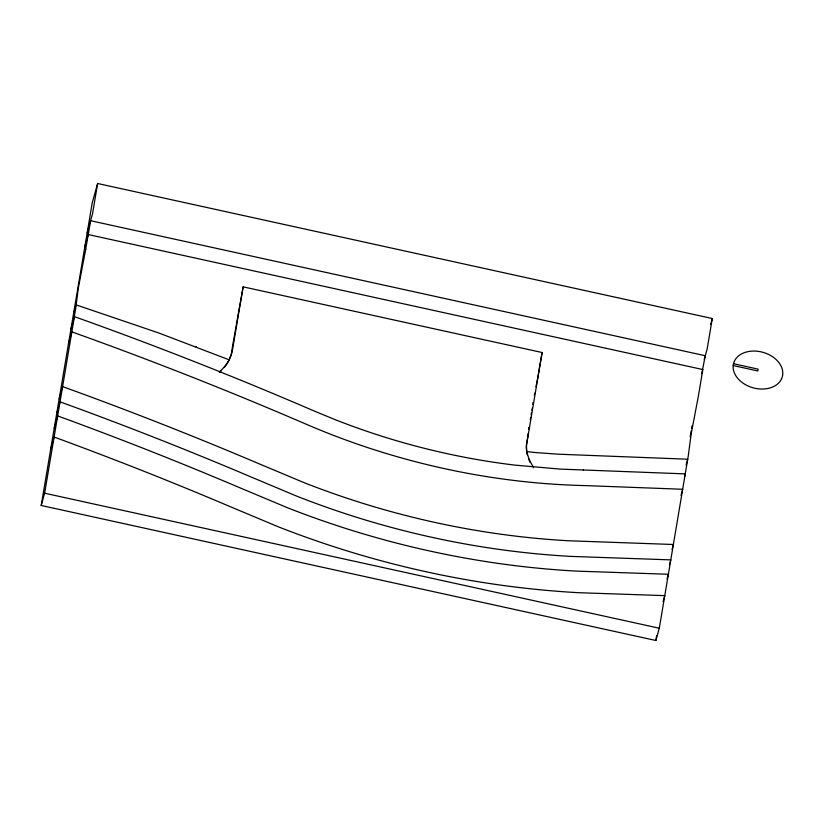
<?xml version="1.0" encoding="UTF-8"?>
<svg xmlns="http://www.w3.org/2000/svg" width="824" height="824" viewBox="0 0 824 824"><rect width="100%" height="100%" fill="white"/><g stroke="black" fill="none" stroke-linecap="round" stroke-linejoin="round"><path stroke-width="1.24" d="M528.236 433.352L528.174 434.124A22.207 1.164 -77.6 0 1 527.957 435.958L526.371 445.372A54.054 39.398 15.6 0 0 526.577 450.996L526.68 451.624L536.249 452.623L558.178 454.189L687.731 459.215L686.114 465.004M528.565 429.294L528.792 427.378M532.901 404.378L532.891 402.596M702.728 370.264L698.299 396.509A44.012 2.307 -77.6 0 1 696.898 403.894L691.079 434.464L688.493 454.24A23.021 1.205 -77.6 0 1 688.298 455.775L659.293 628.228L655.863 640.495L41.2 505.473L92.267 202.694L97.634 183.505L712.296 318.528L707.188 348.809L704.232 359.408M74.212 317.333L75.664 308.753A22.742 1.195 -77.6 0 0 75.849 307.228L78.404 287.658L84.182 257.294A43.363 2.276 -77.6 0 0 85.583 249.95L85.737 249.075M85.614 249.785L88.065 235.242M41.2 505.473L44.63 493.205L74.407 316.643L85.778 320.701A2948.725 2149.528 15.6 0 1 210.975 368.184L231.647 376.496A2942.895 2145.274 15.6 0 1 313.501 410.723L335.121 419.643A534.766 389.824 15.6 0 0 514.609 465.086L560.279 469.103L583.433 469.989M84.831 246.819L88.261 234.552L90.589 220.708L705.262 355.731L701.76 373.736M97.634 183.505L92.525 213.777L87.169 232.976M533.283 467.744L533.478 467.053A54.054 39.398 15.6 0 1 527.072 452.191L526.773 450.306A54.054 39.398 15.6 0 1 526.567 444.682L542.11 352.517L243.132 286.845L232.584 349.335A66.795 48.698 15.6 0 1 230.947 355.556L229.237 359.501A66.795 48.698 15.6 0 1 219.606 371.655L219.411 372.345A66.795 48.698 15.6 0 0 221.11 370.8M531.13 414.884L531.521 412.546M531.913 410.218L532.314 407.88M655.863 640.495L656.718 635.479M690.203 436.967L691.254 430.705M691.676 428.192L692.098 425.689M530.697 417.438L530.265 419.601M534.292 395.324L534.714 393.213M535.991 386.878L536.424 384.767M73.552 313.687L76.014 304.849L158.579 332.906L229.206 359.851M70.977 328.91L74.407 316.643M68.413 344.144L71.843 331.866L79.701 334.678A2927.919 2134.356 15.6 0 1 306.065 424.164A555.582 405.006 15.6 0 0 585.792 485.614L682.736 489.271L681.015 495.399M59.184 398.868L62.603 386.6L78.198 392.265A2853.152 2079.858 15.6 0 1 258.695 463.624L303.654 482.483A630.36 459.514 15.6 0 0 569.054 540.791L673.414 544.499L672.044 549.412M56.609 414.122L60.039 401.844L71.976 406.191A2832.345 2064.686 15.6 0 1 251.155 477.014L296.805 496.172A651.176 474.686 15.6 0 0 570.97 556.396L670.818 559.877L669.449 564.78M54.24 428.202L57.659 415.924L63.335 417.995A2796.594 2038.628 15.6 0 1 240.248 487.932L287.071 507.574A686.928 500.755 15.6 0 0 576.295 571.104L668.398 574.266L667.028 579.169M50.676 449.307L54.096 437.039L54.714 437.266A2767.785 2017.626 15.6 0 1 229.803 506.482L277.585 526.515A715.747 521.757 15.6 0 0 578.942 592.714L664.793 595.628L663.083 601.767M243.132 286.845L241.082 298.494A44.239 2.328 -77.6 0 1 239.671 305.9L233.985 338.314A9.929 0.525 -77.6 0 1 232.873 344.041L231.328 354.433L229.041 360.201A66.795 48.698 15.6 0 1 224.21 367.504M542.11 352.517L537.825 377.454A42.982 2.256 -77.6 0 1 536.795 382.903M710.628 324.522L712.296 318.528M684.486 476.9L685.331 473.893L583.299 469.979M733.556 363.734L758.121 369.131L757.812 370.954L733.257 365.557M88.261 234.552L702.924 369.574M44.63 493.205L659.293 628.228M195.71 346.543L196.37 346.75M536.609 383.829A42.982 2.256 -77.6 0 1 536.434 384.767M530.069 462.295A54.054 39.398 15.6 0 1 528.462 458.556M527.288 454.786A54.054 39.398 15.6 0 1 526.876 452.891M733.329 364.63L733.133 367.051A25.266 18.416 15.6 0 0 768.617 388.31A25.266 18.416 15.6 0 0 773.798 357.595A25.266 18.416 15.6 0 0 733.937 362.303L733.329 364.63"/></g></svg>
